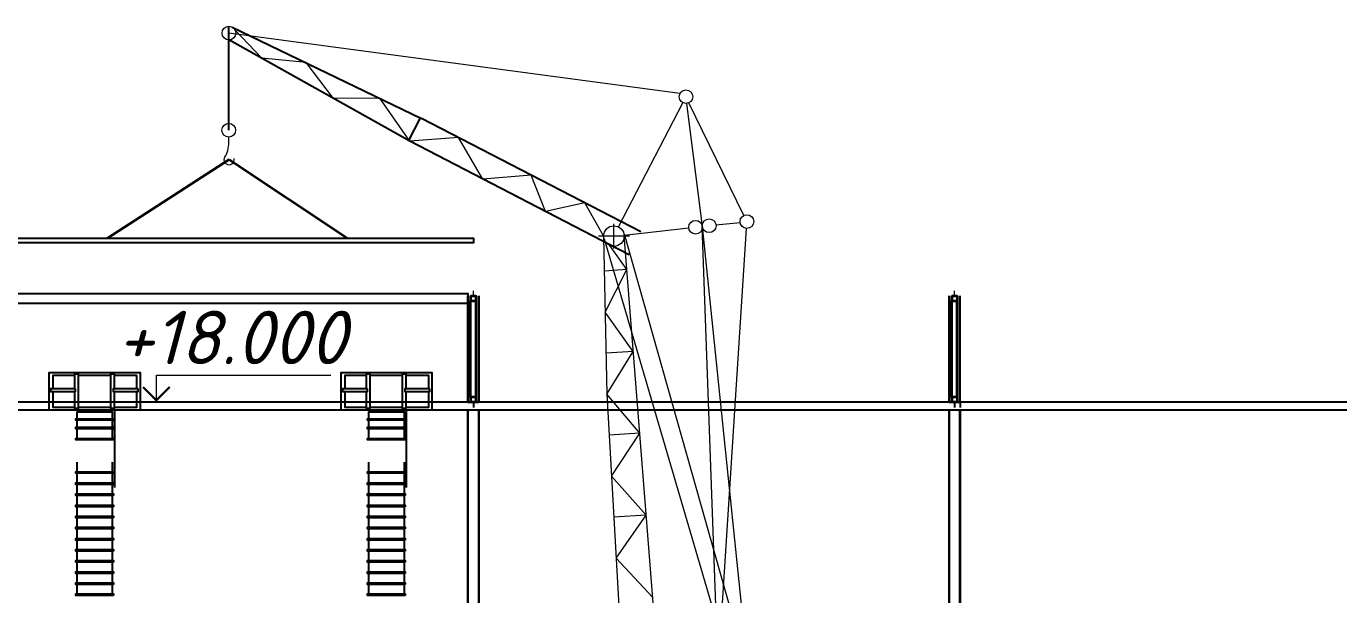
# Model space of a CAD drawing. Header units: millimetres. Extents: x -345369 to 252202, y 74562 to 424723.
# Drawn here: x -143799 to -137663, y 291510 to 294169 of the extents above; entities that cross this region are included whole.
import ezdxf

# ---------------------------------------------------------------- set-up
doc = ezdxf.new("R2010")
doc.units = ezdxf.units.MM
doc.layers.add('kolonni', color=150, linetype='Continuous', lineweight=35)
doc.layers.add('ТОнкая', color=7, linetype='Continuous', lineweight=35)
doc.layers.add('PAMA', color=7, linetype='Continuous')
doc.layers.add('стены тонкая', color=7, linetype='Continuous')
doc.styles.add('25', font='isocpeur.TTF', dxfattribs={"oblique": 15, "height": 300})

# ---------------------------------------------------------------- blocks, each defined once
blk = doc.blocks.new('54212')
at = {"layer": 'kolonni', "lineweight": 30, "ltscale": 10}
for p, q in [((-100, 45), (-100, -45)), ((-5, 50), (-95, 50)), ((0, -45), (0, 45)), ((-95, -50), (-5, -50))]:
    blk.add_line(p, q, dxfattribs=at)
for points in [[(-95, 40), (-95, -40)], [(-10, 45), (-90, 45)], [(-5, -40), (-5, 40)], [(-90, -45), (-10, -45)]]:
    blk.add_lwpolyline(points, dxfattribs=at)
for centre, start, end in [((-95, 45), 89.3615, 180.6385), ((-90, 40), 89.3615, 180.6385), ((-10, 40), 359.3615, 90.6385), ((-5, 45), 359.3615, 90.6385), ((-95, -45), 179.3615, 270.6385), ((-90, -40), 179.3615, 270.6385), ((-10, -40), 269.3615, 0.6385), ((-5, -45), 269.3615, 0.6385)]:
    blk.add_arc(centre, 5, start, end, dxfattribs=at)

msp = doc.modelspace()

# ---------------------------------------------------------------- linework, layer by layer
at = {"linetype": 'Continuous', "lineweight": 13}
for p, q in [((-140743.392929, 293854.176343), (-142851.885883, 294136.843487)), ((-142698.558613, 294018.854843), (-142822.928381, 294150.490601)), ((-142491.474329, 293998.498766), (-142698.558613, 294018.854843)), ((-142362.393618, 293830.354306), (-142491.474329, 293998.498766)), ((-142145.615286, 293831.650099), (-142362.393618, 293830.354306)), ((-142006.741444, 293630.926564), (-142145.615286, 293831.650099)), ((-141030.049484, 293229.797249), (-140729.715707, 293810.91716)), ((-140638.499901, 293232.199925), (-140711.015305, 293807.594896)), ((-140444.218266, 293283.675955), (-140700.994174, 293810.57893)), ((-141779.260952, 293648.788445), (-142006.741444, 293630.926564)), ((-141664.076661, 293453.632209), (-141779.260952, 293648.788445)), ((-141438.166007, 293472.092419), (-141664.076661, 293453.632209)), ((-141371.96454, 293302.227286), (-141438.166007, 293472.092419)), ((-141188.030598, 293342.51579), (-141371.96454, 293302.227286)), ((-141100.262301, 293187.944523), (-141188.030598, 293342.51579)), ((-140574.852289, 293239.135621), (-140462.018197, 293251.43118)), ((-140978.86141, 293187.129726), (-141123.98321, 293187.129726)), ((-141052.100868, 293129.469235), (-141052.100868, 293244.248803)), ((-141004.739899, 293197.308083), (-140084.159863, 289946.735031)), ((-141004.354553, 293192.332654), (-140702.147513, 293225.264229)), ((-140644.953299, 288626.151449), (-141004.182615, 293190.227681)), ((-140690.170975, 289200.650555), (-140432.242949, 293222.952447)), ((-140479.902978, 288754.594057), (-140638.634581, 293233.268585)), ((-140156.077633, 288578.907647), (-140638.499901, 293232.199925)), ((-141100.019122, 293184.031772), (-141084.462658, 292447.219915)), ((-141098.248626, 293173.819374), (-140145.67654, 289928.991837)), ((-140991.622149, 293030.644596), (-141071.175471, 293143.050926)), ((-140991.622149, 293030.644596), (-141096.637282, 293023.855281)), ((-141092.579074, 292831.643493), (-140991.622149, 293030.644596)), ((-140961.477032, 292647.645192), (-141092.579074, 292831.643493)), ((-140961.477032, 292647.645192), (-141088.520866, 292639.431704)), ((-141084.462658, 292447.219915), (-140961.477032, 292647.645192)), ((-141084.462658, 292447.219915), (-140868.571816, 288611.694329)), ((-140931.331914, 292264.645788), (-141084.462658, 292447.219915)), ((-140931.331914, 292264.645788), (-141073.668116, 292255.443636)), ((-141062.873574, 292063.667356), (-140931.331914, 292264.645788)), ((-140901.186797, 291881.646384), (-141062.873574, 292063.667356)), ((-140901.186797, 291881.646384), (-141052.079032, 291871.891077)), ((-141041.28449, 291680.114798), (-140901.186797, 291881.646384)), ((-140871.04168, 291498.64698), (-141041.28449, 291680.114798))]:
    msp.add_line(p, q, dxfattribs=at)
at = {"lineweight": 35}
for p, q in [((-141721.699457, 292432.289131), (-141721.699457, 292884.056381)), ((-141721.699457, 292432.289131), (-141721.699457, 292884.056381)), ((-141696.699457, 292428.443154), (-141696.699457, 292884.08424)), ((-141696.699457, 292428.443154), (-141696.699457, 292884.08424)), ((-139471.699457, 292432.289131), (-139471.699457, 292884.056381)), ((-139471.699457, 292432.289131), (-139471.699457, 292884.056381)), ((-139446.699457, 292428.443154), (-139446.699457, 292884.08424)), ((-139446.699457, 292428.443154), (-139446.699457, 292884.08424))]:
    msp.add_line(p, q, dxfattribs=at)
at = {"lineweight": 20}
for p, q in [((-141709.199457, 292907.82031), (-141709.199457, 292931.57031)), ((-139459.199457, 292907.820311), (-139459.199457, 292931.570311)), ((-139459.199457, 292907.82031), (-139459.199457, 292931.57031))]:
    msp.add_line(p, q, dxfattribs=at)
at = {"ltscale": 10}
for p, q in [((-139471.386957, 292674.831727), (-139471.386957, 292649.831727)), ((-139471.386957, 292674.831726), (-139471.386957, 292649.831726))]:
    msp.add_line(p, q, dxfattribs=at)
at = {"lineweight": 25}
for points in [[(-143959.195702, 293177.479301), (-141709.199457, 293177.479301), (-141709.199457, 293154.979301), (-143959.195702, 293154.979301)], [(-159709.511957, 292411.782065), (-137184.199457, 292410.831726), (-137184.199457, 292371.875437), (-159709.511957, 292372.643027)]]:
    msp.add_lwpolyline(points, close=True, dxfattribs=at)
at = {"linetype": 'ByBlock', "lineweight": 25, "ltscale": 10}
msp.add_lwpolyline([(-143934.199457, 292919.393846), (-141734.199457, 292919.393846), (-141734.199457, 292872.404252), (-143934.199457, 292872.404252)], close=True, dxfattribs=at)
at = {"lineweight": 9}
msp.add_lwpolyline([(-143190.966405, 292411.782065), (-143190.966405, 292536.782065), (-142375.032855, 292536.782065)], dxfattribs=at)
at = {"lineweight": 9, "const_width": 10}
msp.add_lwpolyline([(-143253.466405, 292481.352065), (-143190.966405, 292418.852065), (-143128.466405, 292481.352065)], dxfattribs=at)
at = {"lineweight": 25}
msp.add_lwpolyline([(-146657.660751, 292411.782065), (-137159.199457, 292411.782065), (-137159.199457, 292372.643028), (-146657.660751, 292372.643028)], dxfattribs=at)
at = {"linetype": 'Continuous', "lineweight": 13}
for centre, radius in [((-142851.885883, 294136.843487), 32.012195), ((-140715.01805, 293839.355857), 32.012195), ((-142852.46327, 293682.444826), 32.012195), ((-140670.323707, 293228.732077), 32.012195), ((-140606.676095, 293235.667773), 32.012195), ((-140430.194391, 293254.899028), 32.012195), ((-141052.100868, 293187.129726), 48.028961)]:
    msp.add_circle(centre, radius, dxfattribs=at)
msp.add_arc((-142851.308495, 293544.895361), 24.009146, 168.7489491661, 11.2510508339, dxfattribs=at)
msp.add_spline([(-142874.856225, 293549.579745), (-142859.847025, 293578.099389), (-142852.46327, 293615.080838), (-142852.46327, 293650.432631)], degree=3, dxfattribs=at)
at = {"layer": 'kolonni', "lineweight": 30, "ltscale": 10}
for p, q in [((-141734.199457, 292410.831727), (-141734.199457, 292907.820311)), ((-141734.199457, 292410.831726), (-141734.199457, 292907.82031)), ((-141684.199457, 292410.831727), (-141684.199457, 292907.820311)), ((-141684.199457, 292410.831726), (-141684.199457, 292907.82031)), ((-139484.199457, 292410.831727), (-139484.199457, 292907.820311)), ((-139484.199457, 292410.831726), (-139484.199457, 292907.82031)), ((-139434.199457, 292410.831727), (-139434.199457, 292907.820311)), ((-139434.199457, 292410.831726), (-139434.199457, 292907.82031)), ((-141734.199457, 292410.831727), (-141684.199457, 292410.831727)), ((-141734.199457, 292410.831727), (-141684.199457, 292410.831727)), ((-141734.199457, 292410.831726), (-141684.199457, 292410.831726)), ((-141734.199457, 292410.831726), (-141684.199457, 292410.831726)), ((-139484.511957, 292410.831727), (-139434.511957, 292410.831727)), ((-139484.511957, 292410.831727), (-139434.511957, 292410.831727)), ((-139484.511957, 292410.831727), (-139434.511957, 292410.831727)), ((-139484.511957, 292410.831726), (-139434.511957, 292410.831726)), ((-139484.511957, 292410.831726), (-139434.511957, 292410.831726)), ((-139484.511957, 292410.831726), (-139434.511957, 292410.831726)), ((-139484.199457, 292410.831727), (-139434.199457, 292410.831727)), ((-139484.199457, 292410.831727), (-139434.199457, 292410.831727)), ((-139484.199457, 292410.831727), (-139434.199457, 292410.831727)), ((-139484.199457, 292410.831726), (-139434.199457, 292410.831726)), ((-139484.199457, 292410.831726), (-139434.199457, 292410.831726)), ((-139484.199457, 292410.831726), (-139434.199457, 292410.831726)), ((-139483.886957, 292410.831727), (-139433.886957, 292410.831727)), ((-139483.886957, 292410.831727), (-139433.886957, 292410.831727)), ((-139483.886957, 292410.831727), (-139433.886957, 292410.831727)), ((-139483.886957, 292410.831726), (-139433.886957, 292410.831726)), ((-139483.886957, 292410.831726), (-139433.886957, 292410.831726)), ((-139483.886957, 292410.831726), (-139433.886957, 292410.831726)), ((-141734.199457, 287930.596319), (-141734.199457, 292371.692689)), ((-141734.199457, 287930.596319), (-141734.199457, 292371.692689)), ((-141734.199457, 287930.596319), (-141734.199457, 292371.692689)), ((-141684.199457, 287930.596319), (-141684.199457, 292371.692689)), ((-141684.199457, 287930.596319), (-141684.199457, 292371.692689)), ((-141684.199457, 287930.596319), (-141684.199457, 292371.692689)), ((-139484.511957, 288347.619542), (-139484.511957, 292371.692689)), ((-139484.511957, 288347.619542), (-139484.511957, 292371.692689)), ((-139484.511957, 288347.619542), (-139484.511957, 292371.692689)), ((-139484.199457, 288347.619542), (-139484.199457, 292371.692689)), ((-139434.199457, 288347.619542), (-139434.199457, 292371.692689)), ((-139433.886957, 288347.619542), (-139433.886957, 292371.692689)), ((-139433.886957, 288347.619542), (-139433.886957, 292371.692689)), ((-139433.886957, 288347.619542), (-139433.886957, 292371.692689))]:
    msp.add_line(p, q, dxfattribs=at)
at = {"layer": 'PAMA', "ltscale": 10}
for p, q in [((-141721.699457, 292472.081727), (-141721.699457, 292699.831727)), ((-141721.699457, 292472.081727), (-141721.699457, 292699.831727)), ((-141721.699457, 292472.081726), (-141721.699457, 292699.831726)), ((-141721.699457, 292472.081726), (-141721.699457, 292699.831726)), ((-141696.699457, 292472.081727), (-141696.699457, 292699.831727)), ((-141696.699457, 292472.081727), (-141696.699457, 292699.831727)), ((-141696.699457, 292472.081726), (-141696.699457, 292699.831726)), ((-141696.699457, 292472.081726), (-141696.699457, 292699.831726)), ((-139471.386957, 292472.081727), (-139471.386957, 292699.831727)), ((-139471.386957, 292472.081727), (-139471.386957, 292699.831727)), ((-139471.386957, 292472.081726), (-139471.386957, 292699.831726)), ((-139471.386957, 292472.081726), (-139471.386957, 292699.831726)), ((-139447.011957, 292472.081727), (-139447.011957, 292699.831727)), ((-139447.011957, 292472.081727), (-139447.011957, 292699.831727)), ((-139447.011957, 292472.081727), (-139447.011957, 292699.831727)), ((-139447.011957, 292472.081726), (-139447.011957, 292699.831726)), ((-139447.011957, 292472.081726), (-139447.011957, 292699.831726)), ((-139447.011957, 292472.081726), (-139447.011957, 292699.831726)), ((-139471.386957, 292674.831727), (-139471.386957, 292649.831727)), ((-139471.386957, 292674.831727), (-139471.386957, 292649.831727)), ((-139471.386957, 292674.831727), (-139471.386957, 292649.831727)), ((-139471.386957, 292674.831726), (-139471.386957, 292649.831726)), ((-139471.386957, 292674.831726), (-139471.386957, 292649.831726)), ((-139471.386957, 292674.831726), (-139471.386957, 292649.831726)), ((-141709.199457, 292410.831727), (-141709.199457, 292385.831727)), ((-141709.199457, 292410.831726), (-141709.199457, 292385.831726)), ((-139459.199457, 292410.831727), (-139459.199457, 292385.831727)), ((-139459.199457, 292410.831726), (-139459.199457, 292385.831726)), ((-139433.886957, 292410.831727), (-139433.886957, 292385.831727)), ((-139433.886957, 292410.831727), (-139433.886957, 292385.831727)), ((-139433.886957, 292410.831726), (-139433.886957, 292385.831726)), ((-139433.886957, 292410.831726), (-139433.886957, 292385.831726))]:
    msp.add_line(p, q, dxfattribs=at)
at = {"layer": 'стены тонкая'}
for points in [[(-142852.46327, 293682.444826), (-142851.885883, 294168.855682)], [(-142837.060112, 294165.215606), (-141951.293065, 293737.905541)], [(-142006.741444, 293630.926564), (-142851.885883, 294104.831293)], [(-140926.5235, 293207.048333), (-141951.293065, 293737.905541)], [(-142013.063488, 293630.49709), (-141957.615109, 293737.476067)], [(-140981.035168, 293099.604296), (-142006.613743, 293631.172943)]]:
    msp.add_lwpolyline(points, dxfattribs=at)
at = {"layer": 'ТОнкая', "color": 7}
for p, q in [((-142850.827645, 293545.380413), (-143420.260276, 293177.479301)), ((-142851.308495, 293545.380413), (-142296.926942, 293177.479301))]:
    msp.add_line(p, q, dxfattribs=at)
at = {"layer": 'ТОнкая', "color": 7, "lineweight": 25}
for p, q in [((-143385.976874, 292373.665086), (-143572.625451, 292373.665086)), ((-143385.976874, 292011.300568), (-143385.976874, 292373.665086)), ((-142022.037693, 292373.665086), (-142208.686269, 292373.665086)), ((-142022.037693, 292011.300568), (-142022.037693, 292373.665086))]:
    msp.add_line(p, q, dxfattribs=at)
for points in [[(-143266.82904, 292373.665086), (-143691.773285, 292373.665086), (-143691.773285, 292548.736161), (-143266.82904, 292548.736161)], [(-141902.889858, 292373.665086), (-142327.834104, 292373.665086), (-142327.834104, 292548.736161), (-141902.889858, 292548.736161)], [(-143568.559777, 292473.047171), (-143685.492054, 292473.047171), (-143685.492054, 292460.062549), (-143568.559777, 292460.062549)], [(-143276.830314, 292473.047171), (-143393.762591, 292473.047171), (-143393.762591, 292460.062549), (-143276.830314, 292460.062549)], [(-142204.620595, 292473.047171), (-142321.552872, 292473.047171), (-142321.552872, 292460.062549), (-142204.620595, 292460.062549)], [(-141912.891132, 292473.047171), (-142029.823409, 292473.047171), (-142029.823409, 292460.062549), (-141912.891132, 292460.062549)], [(-143391.531207, 292325.4993), (-143567.236131, 292325.4993), (-143567.236131, 292332.950882), (-143391.531207, 292332.950882)], [(-142027.592025, 292325.4993), (-142203.296949, 292325.4993), (-142203.296949, 292332.950882), (-142027.592025, 292332.950882)], [(-143391.531207, 292285.43614), (-143567.236131, 292285.43614), (-143567.236131, 292292.887723), (-143391.531207, 292292.887723)], [(-142027.592025, 292285.43614), (-142203.296949, 292285.43614), (-142203.296949, 292292.887723), (-142027.592025, 292292.887723)], [(-143391.531207, 292233.46133), (-143567.236131, 292233.46133), (-143567.236131, 292240.912912), (-143391.531207, 292240.912912)], [(-143391.531207, 292233.46133), (-143567.236131, 292233.46133), (-143567.236131, 292240.912912), (-143391.531207, 292240.912912)], [(-142027.592025, 292233.46133), (-142203.296949, 292233.46133), (-142203.296949, 292240.912912), (-142027.592025, 292240.912912)], [(-142027.592025, 292233.46133), (-142203.296949, 292233.46133), (-142203.296949, 292240.912912), (-142027.592025, 292240.912912)], [(-143391.531207, 292077.536897), (-143567.236131, 292077.536897), (-143567.236131, 292084.98848), (-143391.531207, 292084.98848)], [(-143391.531207, 292077.536897), (-143567.236131, 292077.536897), (-143567.236131, 292084.98848), (-143391.531207, 292084.98848)], [(-143391.531207, 292077.536897), (-143567.236131, 292077.536897), (-143567.236131, 292084.98848), (-143391.531207, 292084.98848)], [(-142027.592025, 292077.536897), (-142203.296949, 292077.536897), (-142203.296949, 292084.98848), (-142027.592025, 292084.98848)], [(-142027.592025, 292077.536897), (-142203.296949, 292077.536897), (-142203.296949, 292084.98848), (-142027.592025, 292084.98848)], [(-142027.592025, 292077.536897), (-142203.296949, 292077.536897), (-142203.296949, 292084.98848), (-142027.592025, 292084.98848)], [(-143391.531207, 292025.562087), (-143567.236131, 292025.562087), (-143567.236131, 292033.013669), (-143391.531207, 292033.013669)], [(-143391.531207, 292025.562087), (-143567.236131, 292025.562087), (-143567.236131, 292033.013669), (-143391.531207, 292033.013669)], [(-142027.592025, 292025.562087), (-142203.296949, 292025.562087), (-142203.296949, 292033.013669), (-142027.592025, 292033.013669)], [(-142027.592025, 292025.562087), (-142203.296949, 292025.562087), (-142203.296949, 292033.013669), (-142027.592025, 292033.013669)], [(-143391.531207, 291973.587276), (-143567.236131, 291973.587276), (-143567.236131, 291981.038859), (-143391.531207, 291981.038859)], [(-142027.592025, 291973.587276), (-142203.296949, 291973.587276), (-142203.296949, 291981.038859), (-142027.592025, 291981.038859)], [(-143391.531207, 291921.612465), (-143567.236131, 291921.612465), (-143567.236131, 291929.064048), (-143391.531207, 291929.064048)], [(-142027.592025, 291921.612465), (-142203.296949, 291921.612465), (-142203.296949, 291929.064048), (-142027.592025, 291929.064048)], [(-143391.531207, 291869.637655), (-143567.236131, 291869.637655), (-143567.236131, 291877.089237), (-143391.531207, 291877.089237)], [(-143391.531207, 291869.637655), (-143567.236131, 291869.637655), (-143567.236131, 291877.089237), (-143391.531207, 291877.089237)], [(-142027.592025, 291869.637655), (-142203.296949, 291869.637655), (-142203.296949, 291877.089237), (-142027.592025, 291877.089237)], [(-142027.592025, 291869.637655), (-142203.296949, 291869.637655), (-142203.296949, 291877.089237), (-142027.592025, 291877.089237)], [(-143391.531207, 291817.662844), (-143567.236131, 291817.662844), (-143567.236131, 291825.114427), (-143391.531207, 291825.114427)], [(-142027.592025, 291817.662844), (-142203.296949, 291817.662844), (-142203.296949, 291825.114427), (-142027.592025, 291825.114427)], [(-143391.531207, 291765.688033), (-143567.236131, 291765.688033), (-143567.236131, 291773.139616), (-143391.531207, 291773.139616)], [(-143391.531207, 291713.713223), (-143567.236131, 291713.713223), (-143567.236131, 291721.164805), (-143391.531207, 291721.164805)], [(-142027.592025, 291765.688033), (-142203.296949, 291765.688033), (-142203.296949, 291773.139616), (-142027.592025, 291773.139616)], [(-142027.592025, 291713.713223), (-142203.296949, 291713.713223), (-142203.296949, 291721.164805), (-142027.592025, 291721.164805)], [(-143391.531207, 291661.738412), (-143567.236131, 291661.738412), (-143567.236131, 291669.189995), (-143391.531207, 291669.189995)], [(-143391.531207, 291661.738412), (-143567.236131, 291661.738412), (-143567.236131, 291669.189995), (-143391.531207, 291669.189995)], [(-142027.592025, 291661.738412), (-142203.296949, 291661.738412), (-142203.296949, 291669.189995), (-142027.592025, 291669.189995)], [(-142027.592025, 291661.738412), (-142203.296949, 291661.738412), (-142203.296949, 291669.189995), (-142027.592025, 291669.189995)], [(-143391.531207, 291609.763601), (-143567.236131, 291609.763601), (-143567.236131, 291617.215184), (-143391.531207, 291617.215184)], [(-142027.592025, 291609.763601), (-142203.296949, 291609.763601), (-142203.296949, 291617.215184), (-142027.592025, 291617.215184)], [(-143391.531207, 291557.788791), (-143567.236131, 291557.788791), (-143567.236131, 291565.240373), (-143391.531207, 291565.240373)], [(-142027.592025, 291557.788791), (-142203.296949, 291557.788791), (-142203.296949, 291565.240373), (-142027.592025, 291565.240373)], [(-143391.531207, 291505.81398), (-143567.236131, 291505.81398), (-143567.236131, 291513.265563), (-143391.531207, 291513.265563)], [(-142027.592025, 291505.81398), (-142203.296949, 291505.81398), (-142203.296949, 291513.265563), (-142027.592025, 291513.265563)]]:
    msp.add_lwpolyline(points, close=True, dxfattribs=at)
for points in [[(-143573.632573, 292535.195198), (-143674.62875, 292535.195198), (-143674.62875, 292473.047171)], [(-143573.632573, 292460.062549), (-143573.632573, 292381.746213), (-143555.557501, 292381.746213), (-143555.557501, 292540.636669), (-143573.632573, 292540.636669), (-143573.632573, 292473.047171)], [(-143405.350248, 292535.195198), (-143555.557501, 292535.195198)], [(-143387.275176, 292473.047171), (-143387.275176, 292540.636669), (-143405.350248, 292540.636669), (-143405.350248, 292381.746213), (-143387.275176, 292381.746213), (-143387.275176, 292460.062549)], [(-143281.903109, 292473.047171), (-143281.903109, 292535.195198), (-143387.275176, 292535.195198)], [(-142209.693391, 292535.195198), (-142310.689568, 292535.195198), (-142310.689568, 292473.047171)], [(-142209.693391, 292460.062549), (-142209.693391, 292381.746213), (-142191.618319, 292381.746213), (-142191.618319, 292540.636669), (-142209.693391, 292540.636669), (-142209.693391, 292473.047171)], [(-142041.411066, 292535.195198), (-142191.618319, 292535.195198)], [(-142023.335995, 292473.047171), (-142023.335995, 292540.636669), (-142041.411066, 292540.636669), (-142041.411066, 292381.746213), (-142023.335995, 292381.746213), (-142023.335995, 292460.062549)], [(-141917.963927, 292473.047171), (-141917.963927, 292535.195198), (-142023.335995, 292535.195198)], [(-143674.62875, 292460.062549), (-143674.62875, 292387.535801), (-143573.632573, 292387.535801)], [(-143387.275176, 292387.535801), (-143281.903109, 292387.535801), (-143281.903109, 292460.062549)], [(-142310.689568, 292460.062549), (-142310.689568, 292387.535801), (-142209.693391, 292387.535801)], [(-142023.335995, 292387.535801), (-141917.963927, 292387.535801), (-141917.963927, 292460.062549)], [(-143395.651775, 292332.950882), (-143395.651775, 292363.849785), (-143563.383502, 292363.849785), (-143563.383502, 292332.950882)], [(-143563.383502, 292363.849785), (-143563.383502, 292332.950882)], [(-143555.557501, 292387.535801), (-143405.350248, 292387.535801)], [(-142031.712593, 292332.950882), (-142031.712593, 292363.849785), (-142199.444321, 292363.849785), (-142199.444321, 292332.950882)], [(-142199.444321, 292363.849785), (-142199.444321, 292332.950882)], [(-142191.618319, 292387.535801), (-142041.411066, 292387.535801)], [(-143563.383502, 292325.4993), (-143563.383502, 292280.976072)], [(-143563.383502, 292285.43614), (-143563.383502, 292240.912912)], [(-143395.651775, 292280.976072), (-143395.651775, 292325.4993)], [(-143395.651775, 292240.912912), (-143395.651775, 292285.43614)], [(-142199.444321, 292325.4993), (-142199.444321, 292280.976072)], [(-142199.444321, 292285.43614), (-142199.444321, 292240.912912)], [(-142031.712593, 292280.976072), (-142031.712593, 292325.4993)], [(-142031.712593, 292240.912912), (-142031.712593, 292285.43614)], [(-143563.383502, 292129.511708), (-143563.383502, 292084.98848)], [(-143563.383502, 292129.511708), (-143563.383502, 292084.98848)], [(-143395.651775, 292084.98848), (-143395.651775, 292129.511708)], [(-143395.651775, 292084.98848), (-143395.651775, 292129.511708)], [(-142199.444321, 292129.511708), (-142199.444321, 292084.98848)], [(-142199.444321, 292129.511708), (-142199.444321, 292084.98848)], [(-142031.712593, 292084.98848), (-142031.712593, 292129.511708)], [(-142031.712593, 292084.98848), (-142031.712593, 292129.511708)], [(-143563.383502, 292077.536897), (-143563.383502, 292033.013669)], [(-143563.383502, 292077.536897), (-143563.383502, 292033.013669)], [(-143563.383502, 292077.536897), (-143563.383502, 292033.013669), (-143395.651775, 292033.013669), (-143395.651775, 292077.536897)], [(-143563.383502, 292025.562087), (-143563.383502, 291981.038859)], [(-143563.383502, 292025.562087), (-143563.383502, 291981.038859), (-143395.651775, 291981.038859), (-143395.651775, 292025.562087)], [(-143395.651775, 292033.013669), (-143395.651775, 292077.536897)], [(-143395.651775, 292033.013669), (-143395.651775, 292077.536897)], [(-143395.651775, 291981.038859), (-143395.651775, 292025.562087)], [(-142199.444321, 292077.536897), (-142199.444321, 292033.013669)], [(-142199.444321, 292077.536897), (-142199.444321, 292033.013669)], [(-142199.444321, 292077.536897), (-142199.444321, 292033.013669), (-142031.712593, 292033.013669), (-142031.712593, 292077.536897)], [(-142199.444321, 292025.562087), (-142199.444321, 291981.038859)], [(-142199.444321, 292025.562087), (-142199.444321, 291981.038859), (-142031.712593, 291981.038859), (-142031.712593, 292025.562087)], [(-142031.712593, 292033.013669), (-142031.712593, 292077.536897)], [(-142031.712593, 292033.013669), (-142031.712593, 292077.536897)], [(-142031.712593, 291981.038859), (-142031.712593, 292025.562087)], [(-143563.383502, 291973.587276), (-143563.383502, 291929.064048)], [(-143395.651775, 291929.064048), (-143395.651775, 291973.587276)], [(-142199.444321, 291973.587276), (-142199.444321, 291929.064048)], [(-142031.712593, 291929.064048), (-142031.712593, 291973.587276)], [(-143563.383502, 291921.612465), (-143563.383502, 291877.089237)], [(-143395.651775, 291877.089237), (-143395.651775, 291921.612465)], [(-142199.444321, 291921.612465), (-142199.444321, 291877.089237)], [(-142031.712593, 291877.089237), (-142031.712593, 291921.612465)], [(-143563.383502, 291869.637655), (-143563.383502, 291825.114427)], [(-143563.383502, 291869.637655), (-143563.383502, 291825.114427), (-143395.651775, 291825.114427), (-143395.651775, 291869.637655)], [(-143395.651775, 291825.114427), (-143395.651775, 291869.637655)], [(-142199.444321, 291869.637655), (-142199.444321, 291825.114427)], [(-142199.444321, 291869.637655), (-142199.444321, 291825.114427), (-142031.712593, 291825.114427), (-142031.712593, 291869.637655)], [(-142031.712593, 291825.114427), (-142031.712593, 291869.637655)], [(-143563.383502, 291817.662844), (-143563.383502, 291773.139616)], [(-143395.651775, 291773.139616), (-143395.651775, 291817.662844)], [(-142199.444321, 291817.662844), (-142199.444321, 291773.139616)], [(-142031.712593, 291773.139616), (-142031.712593, 291817.662844)], [(-143563.383502, 291765.688033), (-143563.383502, 291721.164805)], [(-143563.383502, 291713.713223), (-143563.383502, 291669.189995)], [(-143395.651775, 291721.164805), (-143395.651775, 291765.688033)], [(-143395.651775, 291669.189995), (-143395.651775, 291713.713223)], [(-142199.444321, 291765.688033), (-142199.444321, 291721.164805)], [(-142199.444321, 291713.713223), (-142199.444321, 291669.189995)], [(-142031.712593, 291721.164805), (-142031.712593, 291765.688033)], [(-142031.712593, 291669.189995), (-142031.712593, 291713.713223)], [(-143563.383502, 291661.738412), (-143563.383502, 291617.215184)], [(-143563.383502, 291661.738412), (-143563.383502, 291617.215184), (-143395.651775, 291617.215184), (-143395.651775, 291661.738412)], [(-143395.651775, 291617.215184), (-143395.651775, 291661.738412)], [(-142199.444321, 291661.738412), (-142199.444321, 291617.215184)], [(-142199.444321, 291661.738412), (-142199.444321, 291617.215184), (-142031.712593, 291617.215184), (-142031.712593, 291661.738412)], [(-142031.712593, 291617.215184), (-142031.712593, 291661.738412)], [(-143563.383502, 291609.763601), (-143563.383502, 291565.240373)], [(-143395.651775, 291565.240373), (-143395.651775, 291609.763601)], [(-142199.444321, 291609.763601), (-142199.444321, 291565.240373)], [(-142031.712593, 291565.240373), (-142031.712593, 291609.763601)], [(-143563.383502, 291557.788791), (-143563.383502, 291513.265563)], [(-143395.651775, 291513.265563), (-143395.651775, 291557.788791)], [(-142199.444321, 291557.788791), (-142199.444321, 291513.265563)], [(-142031.712593, 291513.265563), (-142031.712593, 291557.788791)]]:
    msp.add_lwpolyline(points, dxfattribs=at)

# ---------------------------------------------------------------- block references
at = {"layer": 'PAMA', "lineweight": 35}
for p, xscale, yscale, zscale in [((-141696.699457, 292895.32031), 0.25, 0.25, 0.25), ((-139446.699457, 292895.32031), 0.25, 0.25, 0.25), ((-139446.699457, 292895.320311), 0.2500000000125, 0.2500000000125, 0.2500000000125), ((-141696.699457, 292423.331726), 0.25, 0.25, 0.25), ((-141696.699457, 292423.331727), 0.2500000000125, 0.2500000000125, 0.2500000000125), ((-139446.699457, 292423.331726), 0.25, 0.25, 0.25), ((-139446.699457, 292423.331727), 0.2500000000125, 0.2500000000125, 0.2500000000125)]:
    msp.add_blockref('54212', p, dxfattribs=dict(at, xscale=xscale, yscale=yscale, zscale=zscale))

# ---------------------------------------------------------------- texts
at = {"style": '25', "oblique": 15}
msp.add_text('+18.000', height=250, dxfattribs=at).set_placement((-143376.353952, 292588.102006))

doc.saveas('drawing.dxf')
